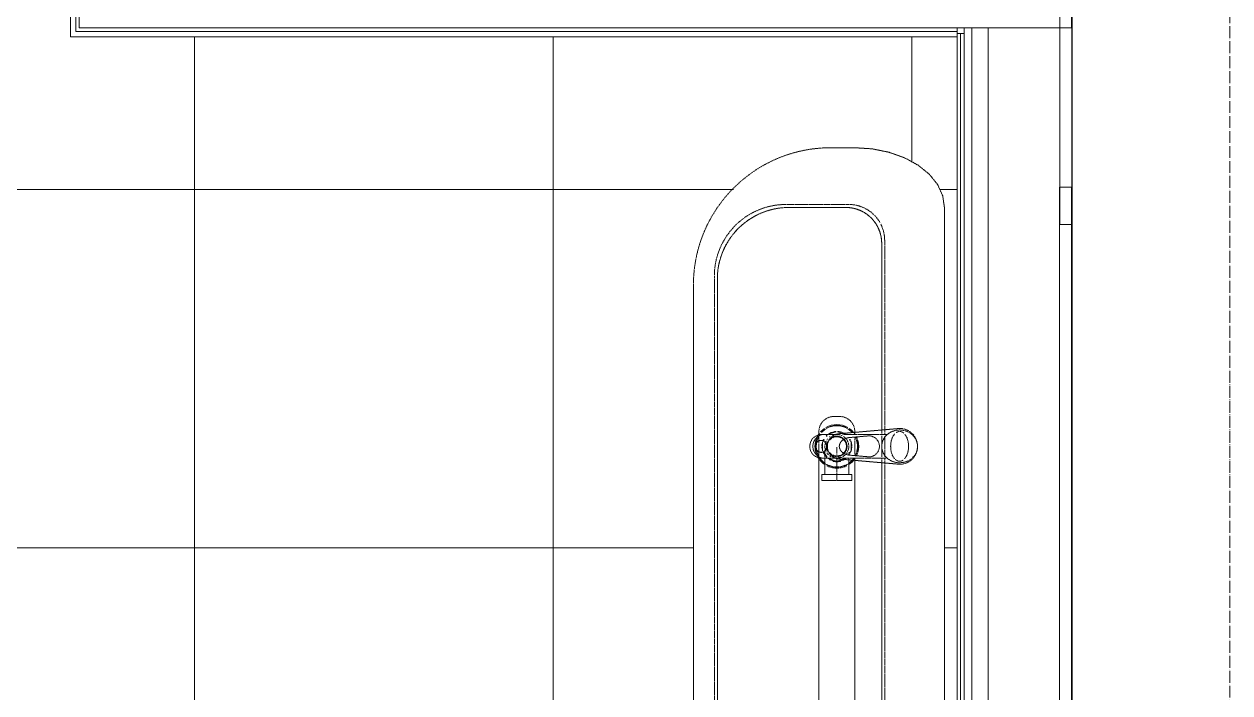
# Model space of a CAD drawing. Header units: millimetres. Extents: x -11798 to 72626, y -32713 to 44110.
# Drawn here: x 39832 to 41850, y 14774 to 15894 of the extents above; entities that cross this region are included whole.
import ezdxf

# ---------------------------------------------------------------- set-up
doc = ezdxf.new("R2010")
doc.units = ezdxf.units.MM
doc.linetypes.add('200_ШТРИХ_ш1п0_6_', pattern=[1.6, 1, -0.6])
doc.linetypes.add('ADSK_Линия сетки', pattern=[25, 20, -2.5, 0, -2.5])
for name, color, linetype, lineweight in [('Оси', 7, 'Continuous', 9), ('Перекрытие штриховка', 7, 'Continuous', 18), ('Сантехника', 7, 'Continuous', 18), ('Стены несущие', 7, 'Continuous', 30), ('Стены отделка', 7, 'Continuous', 30), ('Стены штриховка', 7, 'Continuous', 9)]:
    doc.layers.add(name, color=color, linetype=linetype, lineweight=lineweight)

# ---------------------------------------------------------------- blocks, each defined once
blk = doc.blocks.new('ADSK_Умывальник с 3 смесителемями - Умывальник-V16-План полов 3-го этажа')
at = {"layer": 'Сантехника', "linetype": '200_ШТРИХ_ш1п0_6_'}
for p, q in [((900, 0), (-900, 0)), ((-840, -105), (-527.4, -105)), ((-472.6, -105), (-27.4, -105)), ((-1000, -150), (-1000, -190)), ((-523.4, -150), (-525, -150)), ((-23.4, -150), (-476.6, -150)), ((-900, -260), (-900, -165)), ((-550, -175), (-550, -185)), ((-525, -210), (-517.8, -210)), ((-482.2, -210), (-17.8, -210)), ((780, -380), (-780, -380)), ((-770, -420), (770, -420))]:
    blk.add_line(p, q, dxfattribs=at)
at = {"layer": 'Сантехника', "color": 251, "linetype": '200_ШТРИХ_ш1п0_6_', "true_color": 0x666666}
for p, q in [((-900, 0), (900, 0)), ((-527.8, -100), (-845, -100)), ((-27.8, -100), (-472.2, -100)), ((-527.4, -105), (-840, -105)), ((-840, -105), (-527.4, -105)), ((-527.4, -105), (-522.8, -105)), ((-521.7, -105), (-520, -105)), ((-480, -105), (-478.3, -105)), ((-477.3, -105), (-472.6, -105)), ((-27.4, -105), (-472.6, -105)), ((-472.6, -105), (-27.4, -105)), ((-1000, -190), (-1000, -150)), ((-905, -160), (-905, -265)), ((-519.8, -150), (-523.4, -150)), ((-513.5, -150), (-514.7, -150)), ((-511.1, -150), (-512.5, -150)), ((-490, -150), (-510, -150)), ((-487.5, -150), (-488.9, -150)), ((-485.3, -150), (-486.5, -150)), ((-476.6, -150), (-480.2, -150)), ((-900, -165), (-900, -260)), ((-900, -260), (-900, -165)), ((-516.8, -210), (-515, -210)), ((-515, -210), (-512.7, -210)), ((-512.6, -210), (-510, -210)), ((-509.3, -210), (-490.7, -210)), ((-490, -210), (-487.4, -210)), ((-487.3, -210), (-485, -210)), ((-485, -210), (-483.2, -210)), ((-780, -380), (780, -380)), ((780, -380), (-780, -380)), ((-785, -385), (785, -385)), ((770, -420), (-770, -420))]:
    blk.add_line(p, q, dxfattribs=at)
at = {"layer": 'Сантехника', "color": 253, "linetype": '200_ШТРИХ_ш1п0_6_', "true_color": 0xa3a3a3}
for p, q in [((-490.4, -61.1), (-486.3, -62.5)), ((-524, -100), (-527.8, -100)), ((-520, -100), (-523.1, -100)), ((-486.3, -87.5), (-490.4, -88.9)), ((-476.9, -100), (-480, -100)), ((-472.2, -100), (-476, -100)), ((-522.8, -105), (-527.4, -105)), ((-527.4, -105), (-522.8, -105)), ((-520, -105), (-521.7, -105)), ((-521.7, -105), (-520, -105)), ((-517.7, -105), (-516.5, -105)), ((-516.2, -105), (-514.5, -105)), ((-514.4, -105), (-512.4, -105)), ((-512.3, -105), (-510, -105)), ((-510, -105), (-490, -105)), ((-490, -105), (-487.7, -105)), ((-487.6, -105), (-485.6, -105)), ((-485.5, -105), (-483.8, -105)), ((-483.5, -105), (-482.3, -105)), ((-478.3, -105), (-480, -105)), ((-480, -105), (-478.3, -105)), ((-472.6, -105), (-477.3, -105)), ((-477.3, -105), (-472.6, -105)), ((-525, -150), (-523.4, -150)), ((-476.6, -150), (-23.4, -150)), ((-550, -185), (-550, -175)), ((-517.8, -210), (-525, -210)), ((-17.8, -210), (-482.2, -210))]:
    blk.add_line(p, q, dxfattribs=at)
at = {"layer": 'Сантехника', "color": 9, "linetype": '200_ШТРИХ_ш1п0_6_', "true_color": 0xc7c7c7}
for p, q in [((-486.3, -62.5), (-490.4, -61.1)), ((-516.2, -100), (-517.7, -100)), ((-484.9, -100), (-515.1, -100)), ((-500, -90), (-495.1, -89.7)), ((-495.1, -89.7), (-490.9, -89)), ((-490.4, -88.9), (-486.3, -87.5)), ((-486.1, -87.5), (-482.3, -85.6)), ((-482.3, -100), (-483.8, -100)), ((-482.3, -85.6), (-479.2, -83.3)), ((-478.1, -82.2), (-476.9, -80.7)), ((-516.5, -105), (-517.7, -105)), ((-517.7, -105), (-516.5, -105)), ((-514.5, -105), (-516.2, -105)), ((-516.2, -105), (-514.5, -105)), ((-512.4, -105), (-514.4, -105)), ((-514.4, -105), (-512.4, -105)), ((-510, -105), (-512.3, -105)), ((-512.3, -105), (-510, -105)), ((-490, -105), (-510, -105)), ((-510, -105), (-490, -105)), ((-487.7, -105), (-490, -105)), ((-490, -105), (-487.7, -105)), ((-485.6, -105), (-487.6, -105)), ((-487.6, -105), (-485.6, -105)), ((-483.8, -105), (-485.5, -105)), ((-485.5, -105), (-483.8, -105)), ((-482.3, -105), (-483.5, -105)), ((-483.5, -105), (-482.3, -105)), ((-523.4, -150), (-519.8, -150)), ((-514.7, -150), (-513.5, -150)), ((-512.5, -150), (-511.1, -150)), ((-510, -150), (-490, -150)), ((-488.9, -150), (-487.5, -150)), ((-486.5, -150), (-485.3, -150)), ((-480.2, -150), (-476.6, -150)), ((-515, -210), (-516.8, -210)), ((-512.7, -210), (-515, -210)), ((-510, -210), (-512.6, -210)), ((-490.7, -210), (-509.3, -210)), ((-487.4, -210), (-490, -210)), ((-485, -210), (-487.3, -210)), ((-483.2, -210), (-485, -210))]:
    blk.add_line(p, q, dxfattribs=at)
at = {"layer": 'Сантехника', "color": 254, "linetype": '200_ШТРИХ_ш1п0_6_', "true_color": 0xdddddd}
for p, q in [((-498.9, -180), (-493.3, -180)), ((-493, -180), (-490.2, -180)), ((-490, -180), (-488.1, -180)), ((-487.2, -180), (-485.8, -180)), ((-465, -180), (-443, -180))]:
    blk.add_line(p, q, dxfattribs=at)
at = {"layer": 'Сантехника', "color": 7, "linetype": '200_ШТРИХ_ш1п0_6_', "true_color": 0xf2f2f2}
blk.add_line((-479.7, -180), (-465, -180), dxfattribs=at)
at = {"layer": 'Сантехника', "linetype": '200_ШТРИХ_ш1п0_6_', "flags": 128}
blk.add_lwpolyline([(-900, 0), (-919.5, -2.9), (-938.3, -11.4), (-955.6, -25.3), (-970.7, -43.9), (-983.1, -66.7), (-992.4, -92.6), (-998.1, -120.7), (-1000, -150)], dxfattribs=at)
at = {"layer": 'Сантехника', "color": 251, "linetype": '200_ШТРИХ_ш1п0_6_', "true_color": 0x666666, "flags": 128}
blk.add_lwpolyline([(-1000, -150), (-998.1, -120.7), (-992.4, -92.6), (-983.1, -66.7), (-970.7, -43.9), (-955.6, -25.3), (-938.3, -11.4), (-919.5, -2.9), (-900, 0)], dxfattribs=at)
at = {"layer": 'Сантехника', "color": 253, "linetype": '200_ШТРИХ_ш1п0_6_', "true_color": 0xa3a3a3, "flags": 128}
for points in [[(-509.1, -61), (-504.9, -60.3), (-500, -60), (-495.1, -60.3), (-490.9, -61)], [(-525, -74.3), (-524.5, -72.1), (-523.1, -69.3), (-521.9, -67.8)], [(-523.1, -80.7), (-524.5, -77.9), (-525, -75)], [(-520, -66), (-517.7, -64.4), (-513.9, -62.5), (-509.6, -61.1)], [(-486.1, -62.5), (-482.3, -64.4), (-479.2, -66.7)], [(-475, -75.3), (-475.5, -77.9), (-476.9, -80.7), (-478.1, -82.2)], [(-476.9, -69.3), (-475.5, -72.1), (-475, -75)], [(-509.6, -88.9), (-513.9, -87.5), (-517.7, -85.6), (-520.8, -83.3)], [(-490.9, -89), (-495.1, -89.7), (-500, -90), (-504.9, -89.7), (-509.1, -89)], [(-479.2, -83.3), (-482.3, -85.6), (-486.1, -87.5)]]:
    blk.add_lwpolyline(points, dxfattribs=at)
at = {"layer": 'Сантехника', "color": 9, "linetype": '200_ШТРИХ_ш1п0_6_', "true_color": 0xc7c7c7, "flags": 128}
for points in [[(-490.9, -61), (-495.1, -60.3), (-500, -60), (-504.9, -60.3), (-509.1, -61)], [(-521.9, -67.8), (-523.1, -69.3), (-524.5, -72.1), (-525, -74.3)], [(-525, -75), (-524.5, -77.9), (-523.1, -80.7)], [(-509.6, -61.1), (-513.9, -62.5), (-517.7, -64.4), (-520, -66)], [(-479.2, -66.7), (-482.3, -64.4), (-486.1, -62.5)], [(-475, -75), (-475.5, -72.1), (-476.9, -69.3)], [(-476.9, -80.7), (-475.5, -77.9), (-475, -75.3)], [(-520.8, -83.3), (-517.7, -85.6), (-513.9, -87.5), (-509.6, -88.9)], [(-509.1, -89), (-504.9, -89.7), (-500, -90)]]:
    blk.add_lwpolyline(points, dxfattribs=at)
at = {"layer": 'Сантехника', "color": 251, "linetype": '200_ШТРИХ_ш1п0_6_', "true_color": 0x666666}
for centre, radius, start, end in [((-845, -160), 60, 90, 116.7092), ((-845, -160), 60, 135.3958, 180), ((-840, -165), 60, 90, 180), ((-845, -160), 60, 119.7078, 134.0445), ((-840, -165), 60, 123.4153, 132.2537), ((-840, -165), 60, 108.5633, 118.1049), ((-840, -165), 60, 90, 102.8571), ((-840, -165), 60, 151.8882, 161.4232), ((-840, -165), 60, 137.7388, 146.5759), ((-840, -165), 60, 165.9608, 180), ((-500, -180), 17, 120, 133.0871), ((-500, -180), 17, 108.0616, 117.1547), ((-500, -180), 17, 75, 105), ((-500, -180), 17, 62.8346, 71.9223), ((-500, -180), 17, 46.9116, 60), ((-770, -190), 230, 180, 270), ((-500, -180), 17, 241.8489, 298.1574), ((-780, -260), 120, 180, 270), ((-780, -260), 120, 180, 193.5045), ((-785, -265), 120, 180, 269.5863), ((-780, -260), 120, 195.9926, 209.0043), ((-780, -260), 120, 211.4912, 224.9965), ((-780, -260), 120, 225, 238.5016), ((-780, -260), 120, 240.9904, 254.0028), ((-780, -260), 120, 256.4889, 270)]:
    blk.add_arc(centre, radius, start, end, dxfattribs=at)
at = {"layer": 'Сантехника', "linetype": '200_ШТРИХ_ш1п0_6_'}
for centre, radius, start, end in [((-840, -165), 60, 90, 180), ((-840, -165), 60, 132.2537, 137.7388), ((-840, -165), 60, 118.1049, 123.4153), ((-840, -165), 60, 104.0329, 108.5633), ((-840, -165), 60, 146.5759, 151.8882), ((-840, -165), 60, 161.4232, 165.9608), ((-525, -175), 25, 90, 180), ((-770, -190), 230, 180, 270), ((-525, -185), 25, 180, 270), ((-780, -260), 120, 180, 270), ((-780, -260), 120, 193.5045, 195.9926), ((-780, -260), 120, 209.0043, 211.4912), ((-780, -260), 120, 238.5016, 240.9904), ((-780, -260), 120, 254.0028, 256.4889)]:
    blk.add_arc(centre, radius, start, end, dxfattribs=at)
at = {"layer": 'Сантехника', "color": 253, "linetype": '200_ШТРИХ_ш1п0_6_', "true_color": 0xa3a3a3}
for centre, radius, start, end in [((-525, -175), 25, 90, 180), ((-500, -180), 17, 174.8789, 180), ((-500, -180), 17, 180, 191.8653), ((-500, -180), 17, 165, 170.2821), ((-500, -180), 17, 150.6816, 161.7644), ((-500, -180), 17, 140.7302, 145.9371), ((-500, -180), 17, 120, 133.0871), ((-500, -180), 17, 108.0616, 117.1547), ((-500, -180), 17, 75, 105), ((-500, -180), 17, 62.8346, 71.9223), ((-500, -180), 17, 46.9116, 60), ((-500, -180), 17, 34.0554, 39.2393), ((-500, -180), 17, 18.2269, 29.3088), ((-500, -180), 17, 9.7114, 15), ((-500, -180), 17, 348.1317, 360), ((-500, -180), 17, 0, 5.1183), ((-525, -185), 25, 180, 270), ((-500, -180), 17, 196.242, 208.4737), ((-500, -180), 17, 211.7093, 221.5239), ((-500, -180), 17, 225, 230.8734), ((-500, -180), 17, 241.8489, 298.1574), ((-500, -180), 17, 309.1266, 315), ((-500, -180), 17, 318.4819, 328.2898), ((-500, -180), 17, 331.5326, 343.7639)]:
    blk.add_arc(centre, radius, start, end, dxfattribs=at)
at = {"layer": 'Сантехника', "color": 9, "linetype": '200_ШТРИХ_ш1п0_6_', "true_color": 0xc7c7c7}
for start, end in [(174.8789, 180), (180, 191.8653), (165, 170.2821), (150.6816, 161.7644), (140.7302, 145.9371), (34.0554, 39.2393), (18.2269, 29.3088), (9.7114, 15), (348.1317, 360), (0, 5.1183), (196.242, 208.4737), (211.7093, 221.5239), (225, 230.8734), (309.1266, 315), (318.4819, 328.2898), (331.5326, 343.7639)]:
    blk.add_arc((-500, -180), 17, start, end, dxfattribs=at)
blk = doc.blocks.new('Влж_Сифон бутылочный - Сифон для умывальника-V21-План полов 3-го этажа')
at = {"layer": 'Сантехника', "color": 253, "lineweight": 9, "true_color": 0xa3a3a3}
for p, q in [((-11.4, 21.1), (-10, 22.1)), ((-9.1, 22.8), (-7.7, 23.8)), ((-7.3, 23.8), (7.3, 23.8)), ((7.7, 23.8), (13.7, 19.4)), ((47, 21), (47, 23.8)), ((57, 14.7), (57, 23.8)), ((-21.7, 10.2), (-20.7, 13.3)), ((-20.7, 13.3), (-20.2, 14.7)), ((20.2, 14.7), (21.1, 12.1)), ((21.1, 12), (21.7, 10.2)), ((27.8, 20), (22.6, 20)), ((47, 19.6), (47, 15.2)), ((47, 14.1), (47, 12.6)), ((47, 12.4), (47, 9.3)), ((47, 7.7), (47, 5.1)), ((47, 4.8), (47, 0.3)), ((57, 12.5), (57, 14.7)), ((57, 9.2), (57, 12.3)), ((57, 5), (57, 7.7)), ((57, 0.4), (57, 4.7)), ((-16.8, -17.2), (-18, -16.3)), ((14.7, -18.7), (12.7, -20.2)), ((16.6, -17.4), (15, -18.5)), ((18, -16.3), (16.8, -17.2)), ((19.8, -20), (27.8, -20)), ((47, -0.3), (47, -4.8)), ((47, -5.1), (47, -7.7)), ((47, -9.3), (47, -12.4)), ((47, -12.6), (47, -14.1)), ((47, -15.2), (47, -19.6)), ((57, -4.7), (57, -0.4)), ((57, -8.9), (57, -5)), ((57, -12.3), (57, -9.3)), ((57, -14.7), (57, -12.5)), ((57, -23.8), (57, -14.7)), ((-10, -22.1), (-11.5, -21.1)), ((7.7, -23.8), (-7.7, -23.8)), ((12.4, -20.4), (10, -22.1)), ((47, -23.8), (47, -21))]:
    blk.add_line(p, q, dxfattribs=at)
at = {"layer": 'Сантехника', "color": 251, "lineweight": 9, "true_color": 0x666666}
for p, q in [((57, 25), (47, 25)), ((47, 14.7), (47, 25)), ((57, 14.7), (57, 25)), ((-24.6, 1.2), (-21.7, 10)), ((21.7, 10.2), (22.2, 8.6)), ((22.2, 8.5), (23.6, 4.5)), ((23.6, 4.4), (25, 0.1)), ((47, 20), (27.8, 20)), ((47, 12.5), (47, 14.7)), ((47, 9.1), (47, 12.3)), ((47, 5), (47, 8.9)), ((47, 0.3), (47, 4.7)), ((57, 12.5), (57, 14.7)), ((57, 9.2), (57, 12.3)), ((57, 5), (57, 8.9)), ((57, 0.4), (57, 4.7)), ((-20.2, -14.7), (-24.6, -1.2)), ((21.1, -12.1), (20.2, -14.7)), ((22.2, -8.6), (21.1, -12)), ((23.6, -4.5), (22.2, -8.5)), ((25, -0.1), (23.6, -4.4)), ((27.8, -20), (47, -20)), ((47, -4.7), (47, -0.3)), ((47, -8.9), (47, -5)), ((47, -12.3), (47, -9.1)), ((47, -14.7), (47, -12.5)), ((47, -25), (47, -14.7)), ((57, -4.7), (57, -0.4)), ((57, -8.9), (57, -5)), ((57, -12.3), (57, -9.2)), ((57, -14.7), (57, -12.5)), ((57, -25), (57, -14.7)), ((47, -25), (57, -25))]:
    blk.add_line(p, q, dxfattribs=at)
at = {"layer": 'Сантехника', "color": 9, "lineweight": 9, "true_color": 0xc7c7c7}
for p, q in [((13.7, 20), (12.5, 20)), ((22.6, 20), (20.2, 20)), ((47, 19.6), (47, 16.6)), ((47, 15.9), (47, 19.5)), ((47, 12.5), (47, 14.2)), ((47, 14.1), (47, 12.6)), ((47, 12.4), (47, 9.3)), ((47, 9.1), (47, 12.3)), ((47, 7.7), (47, 5.1)), ((47, 5), (47, 7.4)), ((47, 3.9), (47, 0.3)), ((47, 0.3), (47, 3.8)), ((10.4, -20), (11.5, -20)), ((12.7, -20), (14.7, -20)), ((15, -20), (16.6, -20)), ((16.8, -20), (18.1, -20)), ((47, -0.3), (47, -3.9)), ((47, -3.8), (47, -0.3)), ((47, -7.4), (47, -5)), ((47, -5.1), (47, -7.7)), ((47, -12.3), (47, -9.1)), ((47, -9.3), (47, -12.4)), ((47, -14.2), (47, -12.5)), ((47, -12.6), (47, -14.1)), ((47, -19.5), (47, -15.9)), ((47, -16.6), (47, -19.6))]:
    blk.add_line(p, q, dxfattribs=at)
at = {"layer": 'Сантехника', "color": 251, "lineweight": 9, "true_color": 0x666666}
for radius, start, end in [(36.5, 131.4243, 145.3673), (35, 132.846, 145.5404), (35, 20.7977, 47.154), (36.5, 33.754, 48.9959), (36.5, 150, 180), (36.5, 180, 210), (35, 150, 180), (35, 180, 210), (35, 14.8005, 20.6071), (35, 7.803, 14.5714), (35, 0.2903, 7.5427), (35, 214.4596, 227.8817), (35, 303.7838, 339.2023), (35, 339.3929, 345.1995), (35, 345.4286, 352.197), (35, 352.4573, 359.7097), (36.5, 214.6327, 228.5757), (36.5, 232.7698, 236.0533), (35, 233.9991, 238.7883), (36.5, 236.3849, 240), (36.5, 300, 303.6151), (36.5, 306.6856, 326.246)]:
    blk.add_arc((0, 0), radius, start, end, dxfattribs=at)
at = {"layer": 'Сантехника', "color": 253, "lineweight": 9, "true_color": 0xa3a3a3}
for radius, start, end in [(36.5, 131.4243, 145.3673), (34.5, 133.4523, 148.4199), (35, 132.846, 145.5404), (36.5, 123.9467, 127.2302), (36.5, 112.0557, 114.0955), (35, 113.0643, 115.1432), (36.5, 108.1765, 110.5148), (35, 109.0184, 111.4037), (36.5, 73.5616, 106.4384), (35, 72.8571, 107.1429), (36.5, 69.4818, 71.8232), (35, 68.5928, 70.9812), (36.5, 65.9019, 67.9411), (35, 64.8541, 66.9325), (35, 47.154, 54.7247), (36.5, 48.9959, 53.3144), (34.5, 36.2731, 46.5477), (35, 20.7977, 47.154), (36.5, 33.754, 48.9959), (36.5, 150, 180), (36.5, 180, 210), (35, 150, 180), (35, 180, 210), (34.5, 150, 180), (34.5, 180, 210), (25, 155.4535, 177.1698), (16, 121.1091, 135), (16, 121.1091, 135), (16, 60.3487, 119.6513), (16, 60.3487, 119.6513), (16, 45, 58.8797), (16, 45, 58.8797), (25, 20.9606, 24.8684), (25, 10.932, 20.8239), (25, 0.1843, 10.7793), (36.5, 24.2013, 26.9715), (35, 14.8005, 20.6071), (36.5, 19.9568, 22.6507), (35, 7.803, 14.5714), (36.5, 14.2106, 19.3296), (35, 0.2903, 7.5427), (36.5, 8.3734, 13.8621), (36.5, 0.3015, 5.908), (34.5, 211.5801, 227.6532), (35, 214.4596, 227.8817), (25, 182.8302, 209.7753), (25, 212.4787, 216), (35, 303.7838, 339.2023), (25, 324, 330.2247), (25, 330.5505, 339.0394), (25, 339.1761, 349.068), (25, 349.2207, 359.8157), (36.5, 333.0285, 335.7987), (35, 339.3929, 345.1995), (36.5, 337.3493, 340.0432), (35, 345.4286, 352.197), (36.5, 340.6704, 345.7894), (35, 352.4573, 359.7097), (36.5, 346.1379, 351.6266), (36.5, 354.092, 359.6985), (36.5, 214.6327, 228.5757), (36.5, 232.7698, 236.0533), (35, 233.9991, 238.7883), (36.5, 236.3849, 240), (34.5, 234.4037, 237.629), (35, 241.0975, 244.2364), (36.5, 243.1785, 245.2808), (35, 244.3208, 248.188), (36.5, 245.3162, 249.0751), (36.5, 249.1617, 253.5616), (35, 248.3307, 252.8571), (36.5, 254.0839, 285.9165), (35, 253.6252, 286.3755), (35, 287.1429, 291.6701), (36.5, 286.4384, 290.8391), (35, 291.813, 295.6796), (36.5, 290.9258, 294.6841), (35, 295.764, 298.9027), (36.5, 294.7195, 296.8215), (36.5, 300, 303.6151), (34.5, 302.8286, 323.7269), (36.5, 306.6856, 326.246)]:
    blk.add_arc((0, 0), radius, start, end, dxfattribs=at)
at = {"layer": 'Сантехника', "color": 9, "lineweight": 9, "true_color": 0xc7c7c7}
for radius, start, end in [(35, 132.846, 145.5404), (36.5, 123.9467, 127.2302), (36.5, 112.0557, 114.0955), (35, 113.0643, 115.1432), (34.5, 113.3963, 115.4881), (36.5, 108.1765, 110.5148), (35, 109.0184, 111.4037), (34.5, 109.2955, 111.6963), (25, 114.5508, 118.4638), (36.5, 91.1892, 106.4384), (35, 72.8571, 107.1429), (34.5, 72.6252, 107.3748), (25, 108, 112.0291), (25, 91.6856, 107.1103), (36.5, 73.5616, 90), (25, 72.8818, 90), (25, 61.5354, 72), (36.5, 69.4818, 71.8232), (35, 68.5928, 70.9812), (34.5, 68.3002, 70.7041), (25, 54.652, 58.1626), (36.5, 65.9019, 67.9411), (35, 64.8541, 66.9325), (34.5, 64.5092, 66.6005), (35, 47.154, 54.7247), (34.5, 46.5477, 54.0973), (36.5, 48.9959, 53.3144), (35, 37.4296, 47.154), (35, 172.5704, 180), (35, 180, 187.4296), (35, 150, 171.9268), (25, 150.2247, 155.1316), (25, 144, 147.4115), (16, 171.0276, 180), (16, 171.0276, 180), (16, 180, 188.4979), (16, 180, 188.4979), (16, 161.854, 168.7809), (16, 161.854, 168.7809), (16, 150.3487, 160.741), (16, 150.3487, 160.741), (16, 137.8936, 147.0975), (16, 137.8936, 147.0975), (20, 121.8198, 126.5994), (17, 121.5327, 133.2846), (20, 109.2082, 119.6513), (17, 92.7053, 119.0789), (20, 95.6188, 106.1471), (20, 60.3487, 92.302), (17, 60.9104, 90), (17, 46.7143, 58.4673), (20, 53.3997, 58.1802), (16, 32.8879, 42.1033), (16, 32.8879, 42.1033), (16, 19.2422, 29.6513), (16, 19.2422, 29.6513), (16, 11.2099, 18.134), (16, 11.2099, 18.134), (16, 360, 8.9671), (16, 360, 8.9671), (16, 351.4972, 360), (16, 351.4972, 360), (25, 32.5989, 36), (25, 24.8684, 29.4495), (34.5, 25.5799, 28.6944), (34.5, 21.0745, 23.8542), (34.5, 15.0273, 20.7259), (36.5, 24.2013, 26.9715), (34.5, 9.3157, 14.7685), (36.5, 19.9568, 22.6507), (34.5, 0.2865, 6.2621), (36.5, 14.2106, 19.3296), (36.5, 8.3734, 13.8621), (36.5, 0.3015, 5.908), (35, 188.0732, 210), (35, 214.4596, 227.8817), (25, 222.3354, 225.8863), (20, 213.3119, 219.0273), (16, 190.9075, 205.8051), (16, 190.9075, 205.8051), (16, 212.3097, 229.7335), (16, 212.3097, 229.7335), (20, 231.0682, 238.1802), (20, 244.0817, 264.3812), (16, 240.3487, 248.7014), (16, 240.3487, 248.7014), (16, 249.5802, 270), (16, 249.5802, 270), (17, 258.75, 267.2947), (20, 267.698, 295.9234), (17, 270, 281.25), (16, 271.3528, 290.4182), (16, 271.3528, 290.4182), (16, 291.2968, 299.6513), (16, 291.2968, 299.6513), (16, 310.2649, 327.7011), (16, 310.2649, 327.7011), (20, 301.8198, 308.9332), (20, 310.5422, 315), (25, 302.2736, 308.0298), (16, 334.1893, 349.1003), (16, 334.1893, 349.1003), (20, 321.75, 330.3487), (25, 308.8259, 313.4568), (25, 314.1146, 317.6652), (34.5, 331.3056, 334.4201), (34.5, 336.1458, 338.9255), (34.5, 339.2741, 344.9727), (36.5, 333.0285, 335.7987), (34.5, 345.2315, 350.6843), (36.5, 337.3493, 340.0432), (34.5, 353.7379, 359.7135), (36.5, 340.6704, 345.7894), (36.5, 346.1379, 351.6266), (36.5, 354.092, 359.6985), (35, 233.9991, 238.7883), (34.5, 240.7247, 243.8926), (35, 241.0975, 244.2364), (36.5, 243.1785, 245.2808), (35, 244.3208, 248.188), (36.5, 245.3162, 249.0751), (34.5, 243.9932, 247.896), (36.5, 249.1617, 253.5616), (34.5, 248.0572, 252.6252), (35, 248.3307, 252.8571), (25, 241.2684, 245.4492), (36.5, 254.0839, 268.8108), (35, 253.6252, 286.3755), (34.5, 253.4742, 286.5265), (25, 252, 268.3144), (25, 270, 288), (36.5, 270, 285.9165), (34.5, 287.3748, 291.9437), (35, 287.1429, 291.6701), (36.5, 286.4384, 290.8391), (25, 294.5508, 300.1774), (34.5, 292.105, 296.0073), (35, 291.813, 295.6796), (36.5, 290.9258, 294.6841), (34.5, 296.1078, 299.2755), (35, 295.764, 298.9027), (36.5, 294.7195, 296.8215), (35, 303.7838, 322.5704)]:
    blk.add_arc((0, 0), radius, start, end, dxfattribs=at)
at = {"layer": 'Сантехника', "color": 254, "lineweight": 9, "true_color": 0xdddddd}
for radius, start, end in [(35, 113.0643, 115.1432), (35, 109.0184, 111.4037), (35, 72.8571, 107.1429), (36.5, 90, 91.1892), (35, 68.5928, 70.9812), (35, 64.8541, 66.9325), (35, 47.154, 54.7247), (20, 165.9004, 170.8994), (20, 154.1479, 159.7706), (17, 166.5327, 171.9307), (20, 135, 146.6881), (17, 153.1671, 166.0953), (17, 139.7865, 150.3487), (20, 121.8198, 126.5994), (20, 109.2082, 119.6513), (20, 95.6188, 106.1471), (20, 60.3487, 92.302), (17, 90, 92.7053), (20, 53.3997, 58.1802), (17, 29.6513, 40.1993), (20, 40.1331, 45), (17, 13.8925, 26.8209), (20, 31.0774, 38.25), (17, 8.0611, 13.4673), (20, 20.2275, 25.8473), (20, 14.6474, 18.3852), (20, 9.099, 14.0005), (35, 25.2385, 28.2677), (35, 20.7977, 23.5561), (35, 15, 20.3801), (35, 9.0823, 14.5714), (35, 0.2903, 6.1744), (20, 188.4945, 194.0996), (20, 198.106, 202.2603), (20, 213.3119, 219.0273), (17, 193.4673, 208.2271), (17, 210.0231, 223.8856), (20, 231.0682, 238.1802), (17, 225.5256, 230.7911), (20, 244.0817, 264.3812), (17, 240.4977, 247.5), (17, 249.8245, 255.2475), (17, 267.2947, 270), (20, 267.698, 295.9234), (17, 284.7525, 290.1751), (17, 290.425, 299.5091), (20, 301.8198, 308.9332), (17, 309.2084, 314.4744), (17, 316.1179, 329.9746), (20, 310.5422, 315), (17, 331.7694, 346.5327), (20, 321.75, 330.3487), (20, 337.7397, 343.2267), (20, 345.9995, 351.5067), (35, 331.7323, 334.7615), (35, 336.4439, 339.2023), (35, 339.6199, 345.1995), (35, 345.4286, 350.9177), (35, 353.8256, 359.7097), (35, 241.0975, 244.2364), (35, 244.3208, 247.4296), (35, 248.3307, 252.8571), (35, 253.6252, 286.3755), (36.5, 268.8108, 270), (35, 287.1429, 291.6701), (35, 292.5704, 295.6796), (35, 295.764, 298.9027)]:
    blk.add_arc((0, 0), radius, start, end, dxfattribs=at)
at = {"layer": 'Сантехника', "color": 254, "lineweight": 9, "true_color": 0xeaeaea}
for start, end in [(165.9004, 170.8994), (154.1479, 159.7706), (135, 146.6881), (40.1331, 45), (31.0774, 38.25), (20.2275, 25.8473), (14.6474, 18.3852), (9.099, 14.0005), (188.4945, 194.0996), (198.106, 202.2603), (337.7397, 343.2267), (345.9995, 351.5067)]:
    blk.add_arc((0, 0), 20, start, end, dxfattribs=at)
at = {"layer": 'Сантехника', "color": 9, "lineweight": 9, "true_color": 0xc7c7c7}
for points, knots in [([(10.4, 20), (10.3, 20), (9.9, 20), (9.7, 19.9), (9.7, 19.8)], [0.51500496, 0.51500496, 0.51500496, 0.51500496, 0.52777778, 0.55555556, 0.55555556, 0.55555556, 0.55555556]), ([(11.4, 17.4), (11.4, 17.4), (11.5, 17.3), (11.7, 17), (12, 16.7), (12.3, 16.4), (12.4, 16.2)], [0.67013889, 0.67013889, 0.67013889, 0.67013889, 0.67361111, 0.68055556, 0.69444444, 0.7053972, 0.7053972, 0.7053972, 0.7053972]), ([(23.2, 10.5), (22.9, 11), (22.5, 11.5), (22.2, 12.1), (22.1, 12.2)], [0.16666667, 0.16666667, 0.16666667, 0.16666667, 0.19444444, 0.19970553, 0.19970553, 0.19970553, 0.19970553]), ([(25.4, 4.6), (25.3, 5), (25.2, 5.6), (25, 6.2), (24.9, 6.5)], [0.06766274, 0.06766274, 0.06766274, 0.06766274, 0.08333333, 0.09752758, 0.09752758, 0.09752758, 0.09752758]), ([(9.7, -19.8), (9.7, -19.9), (9.9, -20), (10.3, -20), (10.4, -20)], [0.44444444, 0.44444444, 0.44444444, 0.44444444, 0.47222222, 0.48499504, 0.48499504, 0.48499504, 0.48499504]), ([(13.6, -14.9), (13.4, -15.2), (13, -15.6), (12.7, -16), (12.5, -16.1)], [0.25927198, 0.25927198, 0.25927198, 0.25927198, 0.27777778, 0.29166667, 0.29166667, 0.29166667, 0.29166667]), ([(16.5, -10.5), (16.2, -11), (15.9, -11.6), (15.6, -12.1), (15.6, -12.2)], [0.16666667, 0.16666667, 0.16666667, 0.16666667, 0.19444444, 0.19799189, 0.19799189, 0.19799189, 0.19799189]), ([(22.1, -12.2), (22.2, -12.1), (22.5, -11.5), (22.9, -11), (23.2, -10.5)], [0.80029447, 0.80029447, 0.80029447, 0.80029447, 0.80555556, 0.83333333, 0.83333333, 0.83333333, 0.83333333]), ([(24.9, -6.5), (25, -6.2), (25.2, -5.6), (25.3, -5), (25.4, -4.6)], [0.90247242, 0.90247242, 0.90247242, 0.90247242, 0.91666667, 0.93233726, 0.93233726, 0.93233726, 0.93233726])]:
    blk.add_open_spline(points, degree=3, knots=knots, dxfattribs=at)
at = {"layer": 'Сантехника', "color": 254, "lineweight": 9, "true_color": 0xdddddd}
for points, knots in [([(14.9, 13.3), (14.9, 13.2), (15.1, 13), (15.3, 12.6), (15.5, 12.3), (15.6, 12.2)], [0.77777778, 0.77777778, 0.77777778, 0.77777778, 0.78472222, 0.79166667, 0.80164248, 0.80164248, 0.80164248, 0.80164248]), ([(16, 11.4), (16.2, 11.1), (16.4, 10.7), (16.7, 10.2), (16.8, 10)], [0.81722618, 0.81722618, 0.81722618, 0.81722618, 0.83333333, 0.84317689, 0.84317689, 0.84317689, 0.84317689]), ([(17.9, 7.4), (18, 7.1), (18.1, 6.7), (18.2, 6.3), (18.2, 6.3)], [0.88888889, 0.88888889, 0.88888889, 0.88888889, 0.90277778, 0.90665948, 0.90665948, 0.90665948, 0.90665948]), ([(18.2, 6.1), (18.3, 5.9), (18.4, 5.4), (18.5, 4.9), (18.6, 4.5)], [0.90928926, 0.90928926, 0.90928926, 0.90928926, 0.91666667, 0.93334285, 0.93334285, 0.93334285, 0.93334285]), ([(12.6, -19.5), (12.7, -19.5), (12.9, -19.4), (13.2, -19.3), (13.6, -19.1), (14, -18.9), (14.2, -18.9)], [0.55555556, 0.55555556, 0.55555556, 0.55555556, 0.5625, 0.56944444, 0.58333333, 0.59722222, 0.59722222, 0.59722222, 0.59722222]), ([(14.9, -18.5), (15.2, -18.4), (15.8, -18.1), (16.3, -17.7), (16.5, -17.6)], [0.61366787, 0.61366787, 0.61366787, 0.61366787, 0.63888889, 0.65277778, 0.65277778, 0.65277778, 0.65277778])]:
    blk.add_open_spline(points, degree=3, knots=knots, dxfattribs=at)
at = {"layer": 'Сантехника', "color": 254, "lineweight": 9, "true_color": 0xeaeaea}
for points in [[(18.7, 3.8), (18.8, 3.1), (18.9, 2.3), (19, 1.5)], [(19.1, 0), (19, -1.3), (18.9, -2.6), (18.7, -3.8)]]:
    blk.add_open_spline(points, degree=3, dxfattribs=at)
at = {"layer": 'Сантехника', "color": 9, "lineweight": 9, "true_color": 0xc7c7c7}
for points in [[(25.9, 0.9), (25.8, 1.9), (25.7, 2.9), (25.5, 3.8)], [(18.3, -5.6), (18.3, -5.9), (18.1, -6.5), (18, -7.1), (17.9, -7.4)], [(25.5, -3.8), (25.7, -2.9), (25.8, -1.9), (25.9, -0.9)]]:
    blk.add_open_spline(points, degree=3, dxfattribs=at)
blk = doc.blocks.new('Влж_Смеситель - Смеситель для умывальника-V22-План полов 3-го этажа')
at = {"layer": 'Сантехника', "color": 251, "linetype": '200_ШТРИХ_ш1п0_6_', "true_color": 0x666666}
for p, q in [((1.7, 29.9), (-1.7, 29.9)), ((6.3, 29.2), (4.9, 29.5)), ((-26.7, 7.2), (-27.5, 0.3)), ((-24.4, 13.9), (-26.5, 8.1)), ((23.8, 15.1), (20.6, 19.9)), ((26.6, 7.8), (24.4, 13.9)), ((27.5, 0), (26.7, 7.2)), ((-21.3, -99.6), (-30, 0)), ((-27.5, 0), (-27.3, -3.3)), ((-27.2, -4), (-26.7, -7.2)), ((30, 0), (21.3, -99.6)), ((26.7, -7.2), (27.2, -4)), ((27.3, -3.3), (27.5, 0)), ((-20, -20.6), (-20, -95.8)), ((-15.5, -24.8), (-9.8, -28.1)), ((-9.1, -28.3), (-3.6, -29.7)), ((-3.3, -29.8), (3.3, -29.8)), ((3.6, -29.7), (9.1, -28.3)), ((9.8, -28.1), (15.5, -24.8)), ((20, -95.8), (20, -20.6)), ((-17.6, -51.4), (-15, -81)), ((15, -81), (17.6, -51.4)), ((-20, -99.3), (-20, -104.7)), ((20, -104.7), (20, -99.3)), ((-20, -104.9), (-20, -106.5)), ((20, -106.5), (20, -104.9))]:
    blk.add_line(p, q, dxfattribs=at)
at = {"layer": 'Сантехника', "color": 253, "linetype": '200_ШТРИХ_ш1п0_6_', "true_color": 0xa3a3a3}
for p, q in [((-1.7, 29.9), (1.7, 29.9)), ((4.9, 29.5), (6.3, 29.2)), ((-27.5, 0.3), (-26.7, 7.2)), ((-26.5, 8.1), (-24.4, 13.9)), ((20.6, 19.9), (23.8, 15.1)), ((24.4, 13.9), (26.6, 7.8)), ((26.7, 7.2), (27.5, 0)), ((-27.3, -3.3), (-27.5, 0)), ((-26.7, -7.2), (-27.2, -4)), ((27.2, -4), (26.7, -7.2)), ((27.5, 0), (27.3, -3.3)), ((-10, -27.9), (-15.5, -24.8)), ((-4, -29.7), (-9.1, -28.3)), ((2.2, -29.9), (-2.2, -29.9)), ((9.1, -28.3), (4, -29.7)), ((15.5, -24.8), (10, -27.9)), ((-10, -130.6), (-10, -132)), ((10, -132), (10, -130.6))]:
    blk.add_line(p, q, dxfattribs=at)
at = {"layer": 'Сантехника', "linetype": '200_ШТРИХ_ш1п0_6_'}
for p, q in [((-30, 0), (-21.3, -99.6)), ((21.3, -99.6), (30, 0)), ((-15, -81), (-17.6, -51.4)), ((17.6, -51.4), (15, -81)), ((-20, -106.5), (-20, -127.2)), ((20, -127.2), (20, -106.5)), ((-20, -127.2), (-20, -128.9)), ((20, -128.9), (20, -127.2))]:
    blk.add_line(p, q, dxfattribs=at)
at = {"layer": 'Сантехника', "color": 9, "linetype": '200_ШТРИХ_ш1п0_6_', "true_color": 0xc7c7c7}
for p, q in [((-2.2, -29.9), (-3.3, -29.8)), ((3.3, -29.8), (2.2, -29.9))]:
    blk.add_line(p, q, dxfattribs=at)
at = {"layer": 'Сантехника', "color": 251, "linetype": '200_ШТРИХ_ш1п0_6_', "true_color": 0x666666, "flags": 128}
for points in [[(-19.3, 21.3), (-20.6, 19.9), (-23.6, 15.4)], [(-13.5, 26.2), (-15.6, 24.7), (-19, 21.7)], [(-4.9, 29.5), (-9.8, 28.1), (-13, 26.4)], [(-4.9, 29.5), (-3.3, 29.8), (-1.7, 29.9)], [(1.7, 29.9), (3.3, 29.8), (4.9, 29.5)], [(13.5, 26.2), (9.8, 28.1), (6.8, 29.1)], [(19.3, 21.3), (15.6, 24.7), (13.8, 26)], [(-26.6, -7.8), (-24.4, -13.9), (-20.6, -19.9), (-15.6, -24.7)], [(15.6, -24.7), (20.6, -19.9), (24.4, -13.9), (26.6, -7.8)], [(-15, -81), (-14.6, -85.4), (-13.5, -89.7), (-11.7, -93.5), (-9.4, -96.6), (-6.5, -99), (-3.3, -100.5), (0, -101), (3.3, -100.5), (6.5, -99), (9.3, -96.6), (11.7, -93.5), (13.5, -89.7), (14.6, -85.4), (15, -81)]]:
    blk.add_lwpolyline(points, dxfattribs=at)
at = {"layer": 'Сантехника', "color": 253, "linetype": '200_ШТРИХ_ш1п0_6_', "true_color": 0xa3a3a3, "flags": 128}
for points in [[(-23.6, 15.4), (-20.6, 19.9), (-19.3, 21.3)], [(-19, 21.7), (-15.6, 24.7), (-13.5, 26.2)], [(-13, 26.4), (-9.8, 28.1), (-4.9, 29.5)], [(6.8, 29.1), (9.8, 28.1), (13.5, 26.2)], [(13.8, 26), (15.6, 24.7), (19.3, 21.3)], [(-15.7, -24.6), (-20.6, -19.9), (-24.4, -13.9), (-26.6, -7.8)], [(26.6, -7.8), (24.4, -13.9), (20.6, -19.9), (15.7, -24.6)]]:
    blk.add_lwpolyline(points, dxfattribs=at)
at = {"layer": 'Сантехника', "linetype": '200_ШТРИХ_ш1п0_6_', "flags": 128}
for points in [[(-1.7, 29.9), (-3.3, 29.8), (-4.9, 29.5)], [(4.9, 29.5), (3.3, 29.8), (1.7, 29.9)], [(15, -81), (14.6, -85.4), (13.5, -89.7), (11.7, -93.5), (9.3, -96.6), (6.5, -99), (3.3, -100.5), (0, -101), (-3.3, -100.5), (-6.5, -99), (-9.4, -96.6), (-11.7, -93.5), (-13.5, -89.7), (-14.6, -85.4), (-15, -81)]]:
    blk.add_lwpolyline(points, dxfattribs=at)
at = {"layer": 'Сантехника', "linetype": '200_ШТРИХ_ш1п0_6_'}
for centre, radius, start, end in [((0, 0), 30, 360, 180), ((0, -51.4), 17.6, 0, 180), ((0, -99.6), 21.3, 180, 360)]:
    blk.add_arc(centre, radius, start, end, dxfattribs=at)
at = {"layer": 'Сантехника', "color": 251, "linetype": '200_ШТРИХ_ш1п0_6_', "true_color": 0x666666}
for centre, radius, start, end in [((0, 0), 30, 360, 180), ((0, -51.4), 17.6, 0, 180), ((0, -99.6), 21.3, 180, 0)]:
    blk.add_arc(centre, radius, start, end, dxfattribs=at)
for centre, major_axis, start_param, end_param in [((0, -130.6), (10, 0), 1.643974, 2.589717), ((0, -130.6), (10, 0), 0.551626, 1.523476), ((0, -132), (10, 0), 2.879793, 3.403392), ((0, -130.6), (10, 0), 2.879793, 3.141593), ((0, -130.6), (10, 0), 3.141593, 3.403392), ((0, -132), (10, 0), 2.617994, 2.814359), ((0, -130.6), (10, 0), 2.617994, 2.796927), ((0, -132), (10, 0), 3.482132, 4.712389), ((0, -130.6), (10, 0), 3.508602, 4.712389), ((0, -132), (10, 0), 1.570796, 2.612473), ((0, -132), (10, 0), 0.528893, 1.570796), ((0, -130.6), (-10, 0), 1.570796, 2.774726), ((0, -132), (10, 0), 4.712389, 5.942769), ((0, -130.6), (10, 0), 0.344422, 0.523599), ((0, -132), (10, 0), 0.327015, 0.523599), ((0, -130.6), (10, 0), 0, 0.261799), ((0, -132), (10, 0), 6.021386, 6.544985), ((0, -130.6), (10, 0), 6.021386, 6.283185)]:
    blk.add_ellipse(centre, major_axis=major_axis, ratio=0.984808, start_param=start_param, end_param=end_param, dxfattribs=at)
at = {"layer": 'Сантехника', "color": 253, "linetype": '200_ШТРИХ_ш1п0_6_', "true_color": 0xa3a3a3}
blk.add_ellipse((0, -130.6), major_axis=(-10, 0), ratio=0.984808, start_param=4.712389, end_param=4.785567, dxfattribs=at)
at = {"layer": 'Сантехника', "linetype": '200_ШТРИХ_ш1п0_6_'}
for centre, major_axis, start_param, end_param in [((0, -125.4), (20, 0), 4.18879, 4.712389), ((0, -130.6), (20, 0), 4.18879, 4.712389), ((0, -125.4), (-20, 0), 1.570796, 2.094395), ((0, -130.6), (20, 0), 4.712389, 5.235988)]:
    blk.add_ellipse(centre, major_axis=major_axis, ratio=0.984808, start_param=start_param, end_param=end_param, dxfattribs=at)
at = {"layer": 'Сантехника', "color": 253, "linetype": '200_ШТРИХ_ш1п0_6_', "true_color": 0xa3a3a3}
for points, knots in [([(-18.9, -21.8), (-18.9, -21.8), (-19, -21.7), (-19.2, -21.5), (-19.3, -21.3), (-19.5, -21.1), (-19.7, -20.9), (-19.8, -20.8), (-20, -20.7), (-20, -20.6), (-20, -20.6)], [0.7142857, 0.7142857, 0.7142857, 0.7142857, 0.7321429, 0.75, 0.7857143, 0.8214286, 0.8571429, 0.8928571, 0.9285714, 1, 1, 1, 1]), ([(-18.9, -21.8), (-18.8, -21.9), (-18.7, -22), (-18.5, -22.1), (-18.3, -22.4), (-18, -22.7), (-17.7, -22.9), (-17.6, -23)], [0.2857143, 0.2857143, 0.2857143, 0.2857143, 0.3035714, 0.3214286, 0.3571429, 0.3928571, 0.4285714, 0.4285714, 0.4285714, 0.4285714]), ([(-17.6, -23), (-17.5, -23.1), (-17.3, -23.4), (-16.9, -23.7), (-16.5, -24), (-16.3, -24.2), (-16.2, -24.2)], [0.4285714, 0.4285714, 0.4285714, 0.4285714, 0.4642857, 0.5, 0.5357143, 0.55903, 0.55903, 0.55903, 0.55903]), ([(-14.2, -25.7), (-14.1, -25.8), (-13.7, -26), (-13.1, -26.4), (-12.5, -26.7), (-12.2, -26.9)], [0.7142857, 0.7142857, 0.7142857, 0.7142857, 0.75, 0.7857143, 0.8571429, 0.8571429, 0.8571429, 0.8571429]), ([(12.3, -26.8), (12.6, -26.7), (13.1, -26.4), (13.7, -26), (14.1, -25.8), (14.2, -25.7)], [0.1523165, 0.1523165, 0.1523165, 0.1523165, 0.2142857, 0.25, 0.2857143, 0.2857143, 0.2857143, 0.2857143]), ([(16.2, -24.2), (16.3, -24.2), (16.5, -24), (16.9, -23.7), (17.3, -23.4), (17.5, -23.1), (17.6, -23)], [0.4411129, 0.4411129, 0.4411129, 0.4411129, 0.4642857, 0.5, 0.5357143, 0.5714286, 0.5714286, 0.5714286, 0.5714286]), ([(17.6, -23), (17.7, -22.9), (18, -22.7), (18.3, -22.4), (18.5, -22.1), (18.7, -22), (18.8, -21.9), (18.9, -21.8)], [0.5714286, 0.5714286, 0.5714286, 0.5714286, 0.6071429, 0.6428571, 0.6785714, 0.6964286, 0.7142857, 0.7142857, 0.7142857, 0.7142857]), ([(20, -20.6), (20, -20.6), (20, -20.7), (19.8, -20.8), (19.7, -20.9), (19.5, -21.1), (19.3, -21.3), (19.2, -21.5), (19, -21.7), (18.9, -21.8), (18.9, -21.8)], [0, 0, 0, 0, 0.0714286, 0.1071429, 0.1428571, 0.1785714, 0.2142857, 0.25, 0.2678571, 0.2857143, 0.2857143, 0.2857143, 0.2857143])]:
    blk.add_open_spline(points, degree=3, knots=knots, dxfattribs=at)
at = {"layer": 'Сантехника', "color": 9, "linetype": '200_ШТРИХ_ш1п0_6_', "true_color": 0xc7c7c7}
for points, knots in [([(-20, -20.6), (-20, -20.6), (-20, -20.6), (-19.8, -20.8), (-19.7, -20.9), (-19.6, -21.1), (-19.4, -21.3), (-19.1, -21.6), (-19, -21.7), (-18.9, -21.8)], [0, 0, 0, 0, 0.0714286, 0.1071429, 0.1428571, 0.1785714, 0.2142857, 0.25, 0.2857143, 0.2857143, 0.2857143, 0.2857143]), ([(18.9, -21.8), (18.9, -21.8), (19, -21.7), (19.2, -21.5), (19.4, -21.3), (19.6, -21.1), (19.7, -20.9), (19.8, -20.8), (20, -20.6), (20, -20.6), (20, -20.6)], [0.7142857, 0.7142857, 0.7142857, 0.7142857, 0.7321429, 0.75, 0.7857143, 0.8214286, 0.8571429, 0.8928571, 0.9285714, 1, 1, 1, 1])]:
    blk.add_open_spline(points, degree=3, knots=knots, dxfattribs=at)
at = {"layer": 'Сантехника', "color": 251, "linetype": '200_ШТРИХ_ш1п0_6_', "true_color": 0x666666}
for points, knots in [([(-16.2, -24.3), (-16.3, -24.1), (-16.6, -23.9), (-17, -23.6), (-17.3, -23.3), (-17.7, -23), (-18, -22.7), (-18.3, -22.4), (-18.6, -22.1), (-18.7, -21.9), (-18.8, -21.9), (-18.9, -21.8)], [0.4285714, 0.4285714, 0.4285714, 0.4285714, 0.4642857, 0.5, 0.5357143, 0.5714286, 0.6071429, 0.6428571, 0.6785714, 0.6964286, 0.7142857, 0.7142857, 0.7142857, 0.7142857]), ([(-10, -27.9), (-10.8, -27.6), (-12, -27), (-13.4, -26.2), (-14.1, -25.8), (-14.4, -25.6)], [0, 0, 0, 0, 0.1428571, 0.2142857, 0.2857143, 0.2857143, 0.2857143, 0.2857143]), ([(2.2, -29.9), (1.4, -30), (0, -30), (-1.4, -30), (-2.2, -29.9)], [0.3951623, 0.3951623, 0.3951623, 0.3951623, 0.5, 0.6050933, 0.6050933, 0.6050933, 0.6050933]), ([(14.4, -25.6), (14.2, -25.7), (13.9, -25.9), (13.2, -26.3), (12, -27), (10.8, -27.6), (10, -27.9)], [0.7142857, 0.7142857, 0.7142857, 0.7142857, 0.75, 0.7857143, 0.8571429, 1, 1, 1, 1]), ([(18.9, -21.8), (18.8, -21.9), (18.7, -21.9), (18.6, -22.1), (18.3, -22.4), (18, -22.7), (17.7, -23), (17.3, -23.3), (17, -23.6), (16.6, -23.9), (16.3, -24.1), (16.2, -24.3)], [0.2857143, 0.2857143, 0.2857143, 0.2857143, 0.3035714, 0.3214286, 0.3571429, 0.3928571, 0.4285714, 0.4642857, 0.5, 0.5357143, 0.5714286, 0.5714286, 0.5714286, 0.5714286])]:
    blk.add_open_spline(points, degree=3, knots=knots, dxfattribs=at)
at = {"layer": 'Сантехника', "color": 253, "linetype": '200_ШТРИХ_ш1п0_6_', "true_color": 0xa3a3a3}
for points in [[(-12.2, -26.9), (-11.5, -27.3), (-10.7, -27.6), (-10, -27.9)], [(-9.1, -28.3), (-7.8, -28.8), (-6.5, -29.2), (-5.1, -29.5)], [(-2.2, -29.9), (-2.7, -29.9), (-3.2, -29.8), (-3.7, -29.7)], [(-2.2, -29.9), (-1.4, -30), (-0.7, -30), (0, -30)], [(0, -30), (0.7, -30), (1.4, -30), (2.2, -29.9)], [(5.1, -29.5), (6.5, -29.2), (7.8, -28.8), (9.1, -28.3)], [(10, -27.9), (10.7, -27.6), (11.5, -27.3), (12.2, -26.9)]]:
    blk.add_open_spline(points, degree=3, dxfattribs=at)
at = {"layer": 'Сантехника', "color": 251, "linetype": '200_ШТРИХ_ш1п0_6_', "true_color": 0x666666}
for points in [[(-5.1, -29.5), (-6.5, -29.2), (-7.8, -28.8), (-9.1, -28.3)], [(9.1, -28.3), (7.8, -28.8), (6.5, -29.2), (5.1, -29.5)], [(20, -128.9), (20, -129.1), (20, -129.3), (20, -129.6)]]:
    blk.add_open_spline(points, degree=3, dxfattribs=at)
at = {"layer": 'Сантехника', "color": 9, "linetype": '200_ШТРИХ_ш1п0_6_', "true_color": 0xc7c7c7}
blk.add_open_spline([(-3.7, -29.7), (-3.2, -29.8), (-2.7, -29.9), (-2.2, -29.9)], degree=3, dxfattribs=at)
at = {"layer": 'Сантехника', "linetype": '200_ШТРИХ_ш1п0_6_'}
for points, knots in [([(-20, -127.2), (-20, -127.9), (-19.9, -129.5), (-19.3, -131.9), (-18.5, -133.8), (-17.6, -135.3), (-16.9, -136.5), (-16.2, -137.4), (-15.6, -138.1), (-15, -138.6), (-14.5, -139.2), (-13.8, -139.9), (-12.4, -141), (-11, -141.9), (-10, -142.5)], [0, 0, 0, 0, 0.142857, 0.285714, 0.428571, 0.5, 0.571429, 0.642857, 0.678571, 0.714286, 0.75, 0.785714, 0.857143, 1, 1, 1, 1]), ([(-10, -147.7), (-11, -147.1), (-12.4, -146.1), (-13.8, -144.8), (-14.5, -144), (-15, -143.4), (-15.6, -142.7), (-16.2, -141.9), (-16.9, -140.7), (-17.6, -139.3), (-18.4, -137.6), (-18.9, -136.1), (-19.3, -134.6), (-19.8, -132.3), (-20, -130.4), (-20, -128.9)], [0, 0, 0, 0, 0.142857, 0.214286, 0.25, 0.285714, 0.321429, 0.357143, 0.428571, 0.5, 0.571429, 0.678571, 0.732143, 0.785714, 1, 1, 1, 1]), ([(10, -142.5), (11, -141.9), (12.4, -141), (13.8, -139.9), (14.5, -139.2), (15, -138.6), (15.6, -138.1), (16.2, -137.4), (16.9, -136.5), (17.6, -135.3), (18.4, -134), (18.9, -132.7), (19.3, -131.6), (19.8, -129.8), (20, -128.3), (20, -127.2)], [0, 0, 0, 0, 0.142857, 0.214286, 0.25, 0.285714, 0.321429, 0.357143, 0.428571, 0.5, 0.571429, 0.678571, 0.732143, 0.785714, 1, 1, 1, 1]), ([(20, -129.6), (20, -130.4), (19.8, -132.2), (19.3, -134.9), (18.5, -137.4), (17.6, -139.3), (16.9, -140.7), (16.2, -141.9), (15.6, -142.7), (15, -143.4), (14.5, -144), (13.8, -144.8), (12.4, -146.1), (11, -147.1), (10, -147.7)], [0.0315092, 0.0315092, 0.0315092, 0.0315092, 0.1428571, 0.2857143, 0.4285714, 0.5, 0.5714286, 0.6428571, 0.6785714, 0.7142857, 0.75, 0.7857143, 0.8571429, 1, 1, 1, 1])]:
    blk.add_open_spline(points, degree=3, knots=knots, dxfattribs=at)

msp = doc.modelspace()

# ---------------------------------------------------------------- hatches: boundary and pattern name
at = {"layer": 'Перекрытие штриховка', "lineweight": 9, "true_color": 0x787878}
h = msp.add_hatch(dxfattribs=at)
h.set_pattern_fill('FP_38', color=8, style=0, pattern_type=2)
h.set_pattern_definition([(270, (9516.7, 16216.94), (600, 4e-14), []), (0, (9516.7, 16216.94), (0, 600), [])])
h.paths.add_polyline_path([(38986.321, 12201.937), (39845, 12201.937), (39845, 12211.937), (39796, 12211.937), (39796, 12218.437), (39779.5, 12218.437), (39779.5, 12245.437), (39768, 12245.437), (39768, 12251.937), (39845, 12251.937), (39845, 12581.727), (39855, 12581.937), (39855, 12634.937), (40116.713, 12634.937), (40116.713, 13450.174), (41393, 13450.174), (41393, 15872.541), (39909.262, 15872.541), (39909.262, 16107.541), (38642.809, 16107.541), (38683.93, 12634.937), (38825, 12634.937), (38825, 12581.727), (38835, 12581.727), (38835, 12251.937), (38912, 12251.937), (38912, 12245.437), (38900.5, 12245.437), (38900.5, 12218.437), (38884, 12218.437), (38884, 12211.937), (38835, 12211.937), (38835, 12201.937), (38906.321, 12201.937), (38894.629, 12208.687), (38897.879, 12214.316), (38907.908, 12208.687), (38921.548, 12231.828), (38931.298, 12226.198), (38934.548, 12231.828), (38984.777, 12202.828)])
h.paths.add_polyline_path([(39943.544, 12581.937), (40116.713, 12581.937), (40116.713, 12601.937), (39943.544, 12601.937)])
h.paths.add_polyline_path([(41206.901, 13687.057), (41181.901, 13687.057), (41130.721, 13692.824), (41080.843, 13710.63), (41038.499, 13737.236), (41002.08, 13773.655), (40974.678, 13817.264), (40957.668, 13865.878), (40951.901, 13917.057), (40953.028, 15467.057), (40957.668, 15508.237), (40974.678, 15556.851), (41002.08, 15600.46), (41038.499, 15636.879), (41082.108, 15664.28), (41130.721, 15681.291), (41181.901, 15687.057), (41236.901, 15686.073), (41251.165, 15685.136), (41279.304, 15679.445), (41305.237, 15670.204), (41327.967, 15657.768), (41346.622, 15642.615), (41360.483, 15625.326), (41369.019, 15606.567), (41371.901, 15587.057), (41371.901, 13787.057), (41369.019, 13767.548), (41360.483, 13748.789), (41346.622, 13731.5), (41327.967, 13716.347), (41305.237, 13703.911), (41279.304, 13694.67), (41249.328, 13688.858), (41221.901, 13687.057)])

# ---------------------------------------------------------------- linework, layer by layer
at = {"layer": 'Оси', "linetype": 'ADSK_Линия сетки'}
msp.add_line((41849.565, -5665.072), (41849.565, 21097.974), dxfattribs=at)
at = {"layer": 'Стены несущие'}
msp.add_line((41585, 20091.318), (41585, 12581.937), dxfattribs=at)
at = {"layer": 'Стены отделка', "lineweight": 9}
for p, q in [((41565, 15558.581), (41565, 20091.318)), ((39909.262, 16107.541), (39909.262, 15872.541)), ((39924.262, 15887.541), (39924.262, 16092.541)), ((41584.262, 15887.541), (41584.262, 15927.541)), ((39924.262, 15887.541), (41584.262, 15887.541)), ((41393, 15878.541), (41393, 15887.541)), ((41405, 15887.541), (41405, 13435.174)), ((41445, 13435.174), (41445, 15887.541)), ((39909.262, 15872.541), (41393, 15872.541)), ((41405, 15878.541), (41393, 15878.541)), ((41393, 15872.541), (41393, 13442.674)), ((41584.262, 15621.223), (41564.262, 15621.223)), ((41564.262, 15621.223), (41564.262, 13778.96)), ((41584.262, 13778.96), (41584.262, 15621.223)), ((41565, 15558.581), (41585, 15558.581))]:
    msp.add_line(p, q, dxfattribs=at)
at = {"layer": 'Стены штриховка'}
for p, q in [((39918.262, 16098.541), (39918.262, 15881.541)), ((39918.262, 15881.541), (41393, 15881.541)), ((41418, 13435.174), (41418, 15887.541)), ((41393, 15872.541), (41393, 15878.541)), ((41399, 15878.541), (41399, 13442.674))]:
    msp.add_line(p, q, dxfattribs=at)

# ---------------------------------------------------------------- block references
at = {"layer": 'Сантехника', "color": 254, "linetype": '200_ШТРИХ_ш1п0_6_', "true_color": 0xdddddd, "rotation": 269.9999999999992}
msp.add_blockref('ADSK_Умывальник с 3 смесителемями - Умывальник-V16-План полов 3-го этажа', (41371.901, 14687.057), dxfattribs=at)
at = {"layer": 'Сантехника', "color": 251, "linetype": '200_ШТРИХ_ш1п0_6_', "true_color": 0x666666}
for name, p, rotation in [('Влж_Смеситель - Смеситель для умывальника-V22-План полов 3-го этажа', (41296.901, 15187.057), 269.9999999999992), ('Влж_Сифон бутылочный - Сифон для умывальника-V21-План полов 3-го этажа', (41191.901, 15187.057), 269.9999999999989)]:
    msp.add_blockref(name, p, dxfattribs=dict(at, rotation=rotation))

doc.saveas('drawing.dxf')
